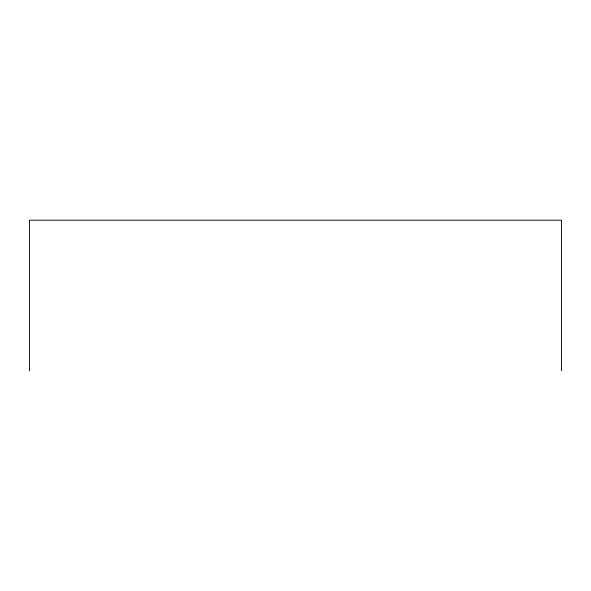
<?xml version="1.0" encoding="UTF-8"?>
<svg xmlns="http://www.w3.org/2000/svg" width="591" height="591" viewBox="0 0 591 591"><rect width="100%" height="100%" fill="white"/><g stroke="black" fill="none" stroke-linecap="round" stroke-linejoin="round"><path stroke-width="0.89" d="M561.45 370.808L561.45 220.192L29.55 220.192L29.55 370.808"/></g></svg>
